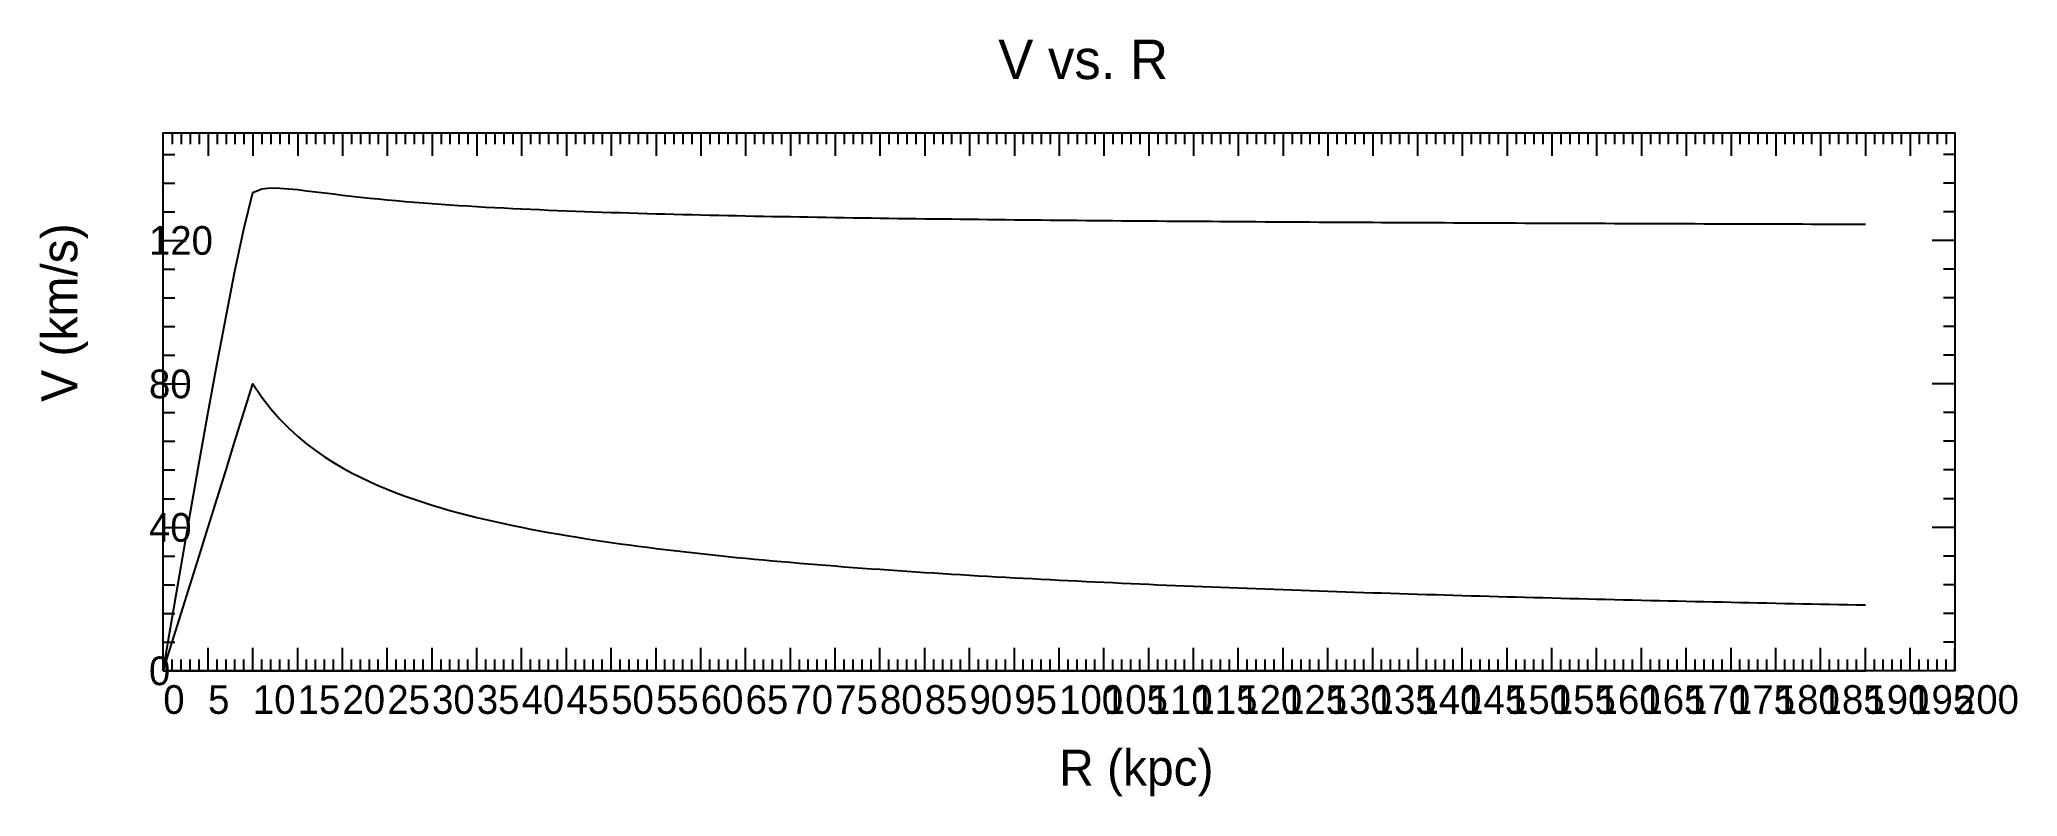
# Model space of a CAD drawing. Extents: x -35 to 517, y -35 to 176.
import ezdxf

# ---------------------------------------------------------------- set-up
doc = ezdxf.new("R2010")
doc.units = 0

msp = doc.modelspace()

# ---------------------------------------------------------------- linework, layer by layer
at = {"color": 0}
for p, q in [((2.5, 150), (2.5, 146.8)), ((5, 150), (5, 146.8)), ((7.5, 150), (7.5, 146.8)), ((10, 150), (10, 146.8)), ((12.5, 150), (12.5, 143.6)), ((15, 150), (15, 146.8)), ((17.5, 150), (17.5, 146.8)), ((20, 150), (20, 146.8)), ((22.5, 150), (22.5, 146.8)), ((25, 150), (25, 143.6)), ((27.5, 150), (27.5, 146.8)), ((30, 150), (30, 146.8)), ((32.5, 150), (32.5, 146.8)), ((35, 150), (35, 146.8)), ((37.5, 150), (37.5, 143.6)), ((40, 150), (40, 146.8)), ((42.5, 150), (42.5, 146.8)), ((45, 150), (45, 146.8)), ((47.5, 150), (47.5, 146.8)), ((50, 150), (50, 143.6)), ((52.5, 150), (52.5, 146.8)), ((55, 150), (55, 146.8)), ((57.5, 150), (57.5, 146.8)), ((60, 150), (60, 146.8)), ((62.5, 150), (62.5, 143.6)), ((65, 150), (65, 146.8)), ((67.5, 150), (67.5, 146.8)), ((70, 150), (70, 146.8)), ((72.5, 150), (72.5, 146.8)), ((75, 150), (75, 143.6)), ((77.5, 150), (77.5, 146.8)), ((80, 150), (80, 146.8)), ((82.5, 150), (82.5, 146.8)), ((85, 150), (85, 146.8)), ((87.5, 150), (87.5, 143.6)), ((90, 150), (90, 146.8)), ((92.5, 150), (92.5, 146.8)), ((95, 150), (95, 146.8)), ((97.5, 150), (97.5, 146.8)), ((100, 150), (100, 143.6)), ((102.5, 150), (102.5, 146.8)), ((105, 150), (105, 146.8)), ((107.5, 150), (107.5, 146.8)), ((110, 150), (110, 146.8)), ((112.5, 150), (112.5, 143.6)), ((115, 150), (115, 146.8)), ((117.5, 150), (117.5, 146.8)), ((120, 150), (120, 146.8)), ((122.5, 150), (122.5, 146.8)), ((125, 150), (125, 143.6)), ((127.5, 150), (127.5, 146.8)), ((130, 150), (130, 146.8)), ((132.5, 150), (132.5, 146.8)), ((135, 150), (135, 146.8)), ((137.5, 150), (137.5, 143.6)), ((140, 150), (140, 146.8)), ((142.5, 150), (142.5, 146.8)), ((145, 150), (145, 146.8)), ((147.5, 150), (147.5, 146.8)), ((150, 150), (150, 143.6)), ((152.5, 150), (152.5, 146.8)), ((155, 150), (155, 146.8)), ((157.5, 150), (157.5, 146.8)), ((160, 150), (160, 146.8)), ((162.5, 150), (162.5, 143.6)), ((165, 150), (165, 146.8)), ((167.5, 150), (167.5, 146.8)), ((170, 150), (170, 146.8)), ((172.5, 150), (172.5, 146.8)), ((175, 150), (175, 143.6)), ((177.5, 150), (177.5, 146.8)), ((180, 150), (180, 146.8)), ((182.5, 150), (182.5, 146.8)), ((185, 150), (185, 146.8)), ((187.5, 150), (187.5, 143.6)), ((190, 150), (190, 146.8)), ((192.5, 150), (192.5, 146.8)), ((195, 150), (195, 146.8)), ((197.5, 150), (197.5, 146.8)), ((200, 150), (200, 143.6)), ((202.5, 150), (202.5, 146.8)), ((205, 150), (205, 146.8)), ((207.5, 150), (207.5, 146.8)), ((210, 150), (210, 146.8)), ((212.5, 150), (212.5, 143.6)), ((215, 150), (215, 146.8)), ((217.5, 150), (217.5, 146.8)), ((220, 150), (220, 146.8)), ((222.5, 150), (222.5, 146.8)), ((225, 150), (225, 143.6)), ((227.5, 150), (227.5, 146.8)), ((230, 150), (230, 146.8)), ((232.5, 150), (232.5, 146.8)), ((235, 150), (235, 146.8)), ((237.5, 150), (237.5, 143.6)), ((240, 150), (240, 146.8)), ((242.5, 150), (242.5, 146.8)), ((245, 150), (245, 146.8)), ((247.5, 150), (247.5, 146.8)), ((250, 150), (250, 143.6)), ((252.5, 150), (252.5, 146.8)), ((255, 150), (255, 146.8)), ((257.5, 150), (257.5, 146.8)), ((260, 150), (260, 146.8)), ((262.5, 150), (262.5, 143.6)), ((265, 150), (265, 146.8)), ((267.5, 150), (267.5, 146.8)), ((270, 150), (270, 146.8)), ((272.5, 150), (272.5, 146.8)), ((275, 150), (275, 143.6)), ((277.5, 150), (277.5, 146.8)), ((280, 150), (280, 146.8)), ((282.5, 150), (282.5, 146.8)), ((285, 150), (285, 146.8)), ((287.5, 150), (287.5, 143.6)), ((290, 150), (290, 146.8)), ((292.5, 150), (292.5, 146.8)), ((295, 150), (295, 146.8)), ((297.5, 150), (297.5, 146.8)), ((300, 150), (300, 143.6)), ((302.5, 150), (302.5, 146.8)), ((305, 150), (305, 146.8)), ((307.5, 150), (307.5, 146.8)), ((310, 150), (310, 146.8)), ((312.5, 150), (312.5, 143.6)), ((315, 150), (315, 146.8)), ((317.5, 150), (317.5, 146.8)), ((320, 150), (320, 146.8)), ((322.5, 150), (322.5, 146.8)), ((325, 150), (325, 143.6)), ((327.5, 150), (327.5, 146.8)), ((330, 150), (330, 146.8)), ((332.5, 150), (332.5, 146.8)), ((335, 150), (335, 146.8)), ((337.5, 150), (337.5, 143.6)), ((340, 150), (340, 146.8)), ((342.5, 150), (342.5, 146.8)), ((345, 150), (345, 146.8)), ((347.5, 150), (347.5, 146.8)), ((350, 150), (350, 143.6)), ((352.5, 150), (352.5, 146.8)), ((355, 150), (355, 146.8)), ((357.5, 150), (357.5, 146.8)), ((360, 150), (360, 146.8)), ((362.5, 150), (362.5, 143.6)), ((365, 150), (365, 146.8)), ((367.5, 150), (367.5, 146.8)), ((370, 150), (370, 146.8)), ((372.5, 150), (372.5, 146.8)), ((375, 150), (375, 143.6)), ((377.5, 150), (377.5, 146.8)), ((380, 150), (380, 146.8)), ((382.5, 150), (382.5, 146.8)), ((385, 150), (385, 146.8)), ((387.5, 150), (387.5, 143.6)), ((390, 150), (390, 146.8)), ((392.5, 150), (392.5, 146.8)), ((395, 150), (395, 146.8)), ((397.5, 150), (397.5, 146.8)), ((400, 150), (400, 143.6)), ((402.5, 150), (402.5, 146.8)), ((405, 150), (405, 146.8)), ((407.5, 150), (407.5, 146.8)), ((410, 150), (410, 146.8)), ((412.5, 150), (412.5, 143.6)), ((415, 150), (415, 146.8)), ((417.5, 150), (417.5, 146.8)), ((420, 150), (420, 146.8)), ((422.5, 150), (422.5, 146.8)), ((425, 150), (425, 143.6)), ((427.5, 150), (427.5, 146.8)), ((430, 150), (430, 146.8)), ((432.5, 150), (432.5, 146.8)), ((435, 150), (435, 146.8)), ((437.5, 150), (437.5, 143.6)), ((440, 150), (440, 146.8)), ((442.5, 150), (442.5, 146.8)), ((445, 150), (445, 146.8)), ((447.5, 150), (447.5, 146.8)), ((450, 150), (450, 143.6)), ((452.5, 150), (452.5, 146.8)), ((455, 150), (455, 146.8)), ((457.5, 150), (457.5, 146.8)), ((460, 150), (460, 146.8)), ((462.5, 150), (462.5, 143.6)), ((465, 150), (465, 146.8)), ((467.5, 150), (467.5, 146.8)), ((470, 150), (470, 146.8)), ((472.5, 150), (472.5, 146.8)), ((475, 150), (475, 143.6)), ((477.5, 150), (477.5, 146.8)), ((480, 150), (480, 146.8)), ((482.5, 150), (482.5, 146.8)), ((485, 150), (485, 146.8)), ((487.5, 150), (487.5, 143.6)), ((490, 150), (490, 146.8)), ((492.5, 150), (492.5, 146.8)), ((495, 150), (495, 146.8)), ((497.5, 150), (497.5, 146.8)), ((500, 150), (500, 143.6)), ((0, 144), (3.2, 144)), ((500, 144), (496.8, 144)), ((0, 136), (3.2, 136)), ((500, 136), (496.8, 136)), ((0, 128), (3.2, 128)), ((500, 128), (496.8, 128)), ((0, 120), (6.4, 120)), ((500, 120), (493.6, 120)), ((0, 112), (3.2, 112)), ((500, 112), (496.8, 112)), ((0, 104), (3.2, 104)), ((500, 104), (496.8, 104)), ((0, 96), (3.2, 96)), ((500, 96), (496.8, 96)), ((0, 88), (3.2, 88)), ((500, 88), (496.8, 88)), ((0, 80), (6.4, 80)), ((500, 80), (493.6, 80)), ((0, 72), (3.2, 72)), ((500, 72), (496.8, 72)), ((0, 64), (3.2, 64)), ((500, 64), (496.8, 64)), ((0, 56), (3.2, 56)), ((500, 56), (496.8, 56)), ((0, 48), (3.2, 48)), ((500, 48), (496.8, 48)), ((0, 40), (6.4, 40)), ((500, 40), (493.6, 40)), ((0, 32), (3.2, 32)), ((500, 32), (496.8, 32)), ((0, 24), (3.2, 24)), ((500, 24), (496.8, 24)), ((0, 16), (3.2, 16)), ((500, 16), (496.8, 16)), ((0, 8), (3.2, 8)), ((12.5, 0), (12.5, 6.4)), ((25, 0), (25, 6.4)), ((37.5, 0), (37.5, 6.4)), ((50, 0), (50, 6.4)), ((62.5, 0), (62.5, 6.4)), ((75, 0), (75, 6.4)), ((87.5, 0), (87.5, 6.4)), ((100, 0), (100, 6.4)), ((112.5, 0), (112.5, 6.4)), ((125, 0), (125, 6.4)), ((137.5, 0), (137.5, 6.4)), ((150, 0), (150, 6.4)), ((162.5, 0), (162.5, 6.4)), ((175, 0), (175, 6.4)), ((187.5, 0), (187.5, 6.4)), ((200, 0), (200, 6.4)), ((212.5, 0), (212.5, 6.4)), ((225, 0), (225, 6.4)), ((237.5, 0), (237.5, 6.4)), ((250, 0), (250, 6.4)), ((262.5, 0), (262.5, 6.4)), ((275, 0), (275, 6.4)), ((287.5, 0), (287.5, 6.4)), ((300, 0), (300, 6.4)), ((312.5, 0), (312.5, 6.4)), ((325, 0), (325, 6.4)), ((337.5, 0), (337.5, 6.4)), ((350, 0), (350, 6.4)), ((362.5, 0), (362.5, 6.4)), ((375, 0), (375, 6.4)), ((387.5, 0), (387.5, 6.4)), ((400, 0), (400, 6.4)), ((412.5, 0), (412.5, 6.4)), ((425, 0), (425, 6.4)), ((437.5, 0), (437.5, 6.4)), ((450, 0), (450, 6.4)), ((462.5, 0), (462.5, 6.4)), ((475, 0), (475, 6.4)), ((487.5, 0), (487.5, 6.4)), ((500, 8), (496.8, 8)), ((500, 0), (500, 6.4)), ((2.5, 0), (2.5, 3.2)), ((5, 0), (5, 3.2)), ((7.5, 0), (7.5, 3.2)), ((10, 0), (10, 3.2)), ((15, 0), (15, 3.2)), ((17.5, 0), (17.5, 3.2)), ((20, 0), (20, 3.2)), ((22.5, 0), (22.5, 3.2)), ((27.5, 0), (27.5, 3.2)), ((30, 0), (30, 3.2)), ((32.5, 0), (32.5, 3.2)), ((35, 0), (35, 3.2)), ((40, 0), (40, 3.2)), ((42.5, 0), (42.5, 3.2)), ((45, 0), (45, 3.2)), ((47.5, 0), (47.5, 3.2)), ((52.5, 0), (52.5, 3.2)), ((55, 0), (55, 3.2)), ((57.5, 0), (57.5, 3.2)), ((60, 0), (60, 3.2)), ((65, 0), (65, 3.2)), ((67.5, 0), (67.5, 3.2)), ((70, 0), (70, 3.2)), ((72.5, 0), (72.5, 3.2)), ((77.5, 0), (77.5, 3.2)), ((80, 0), (80, 3.2)), ((82.5, 0), (82.5, 3.2)), ((85, 0), (85, 3.2)), ((90, 0), (90, 3.2)), ((92.5, 0), (92.5, 3.2)), ((95, 0), (95, 3.2)), ((97.5, 0), (97.5, 3.2)), ((102.5, 0), (102.5, 3.2)), ((105, 0), (105, 3.2)), ((107.5, 0), (107.5, 3.2)), ((110, 0), (110, 3.2)), ((115, 0), (115, 3.2)), ((117.5, 0), (117.5, 3.2)), ((120, 0), (120, 3.2)), ((122.5, 0), (122.5, 3.2)), ((127.5, 0), (127.5, 3.2)), ((130, 0), (130, 3.2)), ((132.5, 0), (132.5, 3.2)), ((135, 0), (135, 3.2)), ((140, 0), (140, 3.2)), ((142.5, 0), (142.5, 3.2)), ((145, 0), (145, 3.2)), ((147.5, 0), (147.5, 3.2)), ((152.5, 0), (152.5, 3.2)), ((155, 0), (155, 3.2)), ((157.5, 0), (157.5, 3.2)), ((160, 0), (160, 3.2)), ((165, 0), (165, 3.2)), ((167.5, 0), (167.5, 3.2)), ((170, 0), (170, 3.2)), ((172.5, 0), (172.5, 3.2)), ((177.5, 0), (177.5, 3.2)), ((180, 0), (180, 3.2)), ((182.5, 0), (182.5, 3.2)), ((185, 0), (185, 3.2)), ((190, 0), (190, 3.2)), ((192.5, 0), (192.5, 3.2)), ((195, 0), (195, 3.2)), ((197.5, 0), (197.5, 3.2)), ((202.5, 0), (202.5, 3.2)), ((205, 0), (205, 3.2)), ((207.5, 0), (207.5, 3.2)), ((210, 0), (210, 3.2)), ((215, 0), (215, 3.2)), ((217.5, 0), (217.5, 3.2)), ((220, 0), (220, 3.2)), ((222.5, 0), (222.5, 3.2)), ((227.5, 0), (227.5, 3.2)), ((230, 0), (230, 3.2)), ((232.5, 0), (232.5, 3.2)), ((235, 0), (235, 3.2)), ((240, 0), (240, 3.2)), ((242.5, 0), (242.5, 3.2)), ((245, 0), (245, 3.2)), ((247.5, 0), (247.5, 3.2)), ((252.5, 0), (252.5, 3.2)), ((255, 0), (255, 3.2)), ((257.5, 0), (257.5, 3.2)), ((260, 0), (260, 3.2)), ((265, 0), (265, 3.2)), ((267.5, 0), (267.5, 3.2)), ((270, 0), (270, 3.2)), ((272.5, 0), (272.5, 3.2)), ((277.5, 0), (277.5, 3.2)), ((280, 0), (280, 3.2)), ((282.5, 0), (282.5, 3.2)), ((285, 0), (285, 3.2)), ((290, 0), (290, 3.2)), ((292.5, 0), (292.5, 3.2)), ((295, 0), (295, 3.2)), ((297.5, 0), (297.5, 3.2)), ((302.5, 0), (302.5, 3.2)), ((305, 0), (305, 3.2)), ((307.5, 0), (307.5, 3.2)), ((310, 0), (310, 3.2)), ((315, 0), (315, 3.2)), ((317.5, 0), (317.5, 3.2)), ((320, 0), (320, 3.2)), ((322.5, 0), (322.5, 3.2)), ((327.5, 0), (327.5, 3.2)), ((330, 0), (330, 3.2)), ((332.5, 0), (332.5, 3.2)), ((335, 0), (335, 3.2)), ((340, 0), (340, 3.2)), ((342.5, 0), (342.5, 3.2)), ((345, 0), (345, 3.2)), ((347.5, 0), (347.5, 3.2)), ((352.5, 0), (352.5, 3.2)), ((355, 0), (355, 3.2)), ((357.5, 0), (357.5, 3.2)), ((360, 0), (360, 3.2)), ((365, 0), (365, 3.2)), ((367.5, 0), (367.5, 3.2)), ((370, 0), (370, 3.2)), ((372.5, 0), (372.5, 3.2)), ((377.5, 0), (377.5, 3.2)), ((380, 0), (380, 3.2)), ((382.5, 0), (382.5, 3.2)), ((385, 0), (385, 3.2)), ((390, 0), (390, 3.2)), ((392.5, 0), (392.5, 3.2)), ((395, 0), (395, 3.2)), ((397.5, 0), (397.5, 3.2)), ((402.5, 0), (402.5, 3.2)), ((405, 0), (405, 3.2)), ((407.5, 0), (407.5, 3.2)), ((410, 0), (410, 3.2)), ((415, 0), (415, 3.2)), ((417.5, 0), (417.5, 3.2)), ((420, 0), (420, 3.2)), ((422.5, 0), (422.5, 3.2)), ((427.5, 0), (427.5, 3.2)), ((430, 0), (430, 3.2)), ((432.5, 0), (432.5, 3.2)), ((435, 0), (435, 3.2)), ((440, 0), (440, 3.2)), ((442.5, 0), (442.5, 3.2)), ((445, 0), (445, 3.2)), ((447.5, 0), (447.5, 3.2)), ((452.5, 0), (452.5, 3.2)), ((455, 0), (455, 3.2)), ((457.5, 0), (457.5, 3.2)), ((460, 0), (460, 3.2)), ((465, 0), (465, 3.2)), ((467.5, 0), (467.5, 3.2)), ((470, 0), (470, 3.2)), ((472.5, 0), (472.5, 3.2)), ((477.5, 0), (477.5, 3.2)), ((480, 0), (480, 3.2)), ((482.5, 0), (482.5, 3.2)), ((485, 0), (485, 3.2)), ((490, 0), (490, 3.2)), ((492.5, 0), (492.5, 3.2)), ((495, 0), (495, 3.2)), ((497.5, 0), (497.5, 3.2))]:
    msp.add_line(p, q, dxfattribs=at)
msp.add_lwpolyline([(0, 0), (0, 150), (500, 150), (500, 0)], close=True, dxfattribs=at)
at = {"color": 3}
msp.add_lwpolyline([(0, 0), (2.5, 14.68), (5, 29.3), (7.5, 43.79), (10, 58.09), (12.5, 72.1), (15, 85.75), (17.5, 98.92), (20, 111.45), (22.5, 123.11), (25, 133.39), (27.5, 134.38), (30, 134.64), (32.5, 134.61), (35, 134.42), (37.5, 134.17), (40, 133.87), (42.5, 133.57), (45, 133.25), (47.5, 132.95), (50, 132.65), (52.5, 132.36), (55, 132.08), (57.5, 131.82), (60, 131.57), (62.5, 131.32), (65, 131.1), (67.5, 130.88), (70, 130.67), (72.5, 130.47), (75, 130.28), (77.5, 130.1), (80, 129.93), (82.5, 129.77), (85, 129.61), (87.5, 129.46), (90, 129.32), (92.5, 129.18), (95, 129.05), (97.5, 128.93), (100, 128.81), (102.5, 128.69), (105, 128.58), (107.5, 128.47), (110, 128.37), (112.5, 128.27), (115, 128.18), (117.5, 128.09), (120, 128), (122.5, 127.91), (125, 127.83), (127.5, 127.75), (130, 127.67), (132.5, 127.6), (135, 127.53), (137.5, 127.46), (140, 127.39), (142.5, 127.32), (145, 127.26), (147.5, 127.2), (150, 127.14), (152.5, 127.08), (155, 127.02), (157.5, 126.97), (160, 126.92), (162.5, 126.86), (165, 126.81), (167.5, 126.77), (170, 126.72), (172.5, 126.67), (175, 126.63), (177.5, 126.58), (180, 126.54), (182.5, 126.5), (185, 126.46), (187.5, 126.42), (190, 126.38), (192.5, 126.34), (195, 126.3), (197.5, 126.27), (200, 126.23), (202.5, 126.2), (205, 126.16), (207.5, 126.13), (210, 126.1), (212.5, 126.07), (215, 126.04), (217.5, 126), (220, 125.98), (222.5, 125.95), (225, 125.92), (227.5, 125.89), (230, 125.86), (232.5, 125.84), (235, 125.81), (237.5, 125.78), (240, 125.76), (242.5, 125.73), (245, 125.71), (247.5, 125.69), (250, 125.66), (252.5, 125.64), (255, 125.62), (257.5, 125.6), (260, 125.57), (262.5, 125.55), (265, 125.53), (267.5, 125.51), (270, 125.49), (272.5, 125.47), (275, 125.45), (277.5, 125.43), (280, 125.41), (282.5, 125.4), (285, 125.38), (287.5, 125.36), (290, 125.34), (292.5, 125.33), (295, 125.31), (297.5, 125.29), (300, 125.28), (302.5, 125.26), (305, 125.24), (307.5, 125.23), (310, 125.21), (312.5, 125.2), (315, 125.18), (317.5, 125.17), (320, 125.15), (322.5, 125.14), (325, 125.12), (327.5, 125.11), (330, 125.1), (332.5, 125.08), (335, 125.07), (337.5, 125.06), (340, 125.04), (342.5, 125.03), (345, 125.02), (347.5, 125), (350, 124.99), (352.5, 124.98), (355, 124.97), (357.5, 124.96), (360, 124.95), (362.5, 124.93), (365, 124.92), (367.5, 124.91), (370, 124.9), (372.5, 124.89), (375, 124.88), (377.5, 124.87), (380, 124.86), (382.5, 124.85), (385, 124.84), (387.5, 124.83), (390, 124.82), (392.5, 124.81), (395, 124.8), (397.5, 124.79), (400, 124.78), (402.5, 124.77), (405, 124.76), (407.5, 124.75), (410, 124.74), (412.5, 124.73), (415, 124.72), (417.5, 124.71), (420, 124.71), (422.5, 124.7), (425, 124.69), (427.5, 124.68), (430, 124.67), (432.5, 124.66), (435, 124.66), (437.5, 124.65), (440, 124.64), (442.5, 124.63), (445, 124.63), (447.5, 124.62), (450, 124.61), (452.5, 124.6), (455, 124.59), (457.5, 124.59), (460, 124.58), (462.5, 124.57), (465, 124.57), (467.5, 124.56), (470, 124.55), (472.5, 124.55), (475, 124.54)], dxfattribs=at)
at = {"color": 4}
msp.add_lwpolyline([(0, 0), (2.5, 14.68), (5, 29.3), (7.5, 43.79), (10, 58.09), (12.5, 72.1), (15, 85.75), (17.5, 98.92), (20, 111.45), (22.5, 123.11), (25, 133.39), (27.5, 134.38), (30, 134.64), (32.5, 134.61), (35, 134.42), (37.5, 134.17), (40, 133.87), (42.5, 133.57), (45, 133.25), (47.5, 132.95), (50, 132.65), (52.5, 132.36), (55, 132.08), (57.5, 131.82), (60, 131.57), (62.5, 131.32), (65, 131.1), (67.5, 130.88), (70, 130.67), (72.5, 130.47), (75, 130.28), (77.5, 130.1), (80, 129.93), (82.5, 129.77), (85, 129.61), (87.5, 129.46), (90, 129.32), (92.5, 129.18), (95, 129.05), (97.5, 128.93), (100, 128.81), (102.5, 128.69), (105, 128.58), (107.5, 128.47), (110, 128.37), (112.5, 128.27), (115, 128.18), (117.5, 128.09), (120, 128), (122.5, 127.91), (125, 127.83), (127.5, 127.75), (130, 127.67), (132.5, 127.6), (135, 127.53), (137.5, 127.46), (140, 127.39), (142.5, 127.32), (145, 127.26), (147.5, 127.2), (150, 127.14), (152.5, 127.08), (155, 127.02), (157.5, 126.97), (160, 126.92), (162.5, 126.86), (165, 126.81), (167.5, 126.77), (170, 126.72), (172.5, 126.67), (175, 126.63), (177.5, 126.58), (180, 126.54), (182.5, 126.5), (185, 126.46), (187.5, 126.42), (190, 126.38), (192.5, 126.34), (195, 126.3), (197.5, 126.27), (200, 126.23), (202.5, 126.2), (205, 126.16), (207.5, 126.13), (210, 126.1), (212.5, 126.07), (215, 126.04), (217.5, 126), (220, 125.98), (222.5, 125.95), (225, 125.92), (227.5, 125.89), (230, 125.86), (232.5, 125.84), (235, 125.81), (237.5, 125.78), (240, 125.76), (242.5, 125.73), (245, 125.71), (247.5, 125.69), (250, 125.66), (252.5, 125.64), (255, 125.62), (257.5, 125.6), (260, 125.57), (262.5, 125.55), (265, 125.53), (267.5, 125.51), (270, 125.49), (272.5, 125.47), (275, 125.45), (277.5, 125.43), (280, 125.41), (282.5, 125.4), (285, 125.38), (287.5, 125.36), (290, 125.34), (292.5, 125.33), (295, 125.31), (297.5, 125.29), (300, 125.28), (302.5, 125.26), (305, 125.24), (307.5, 125.23), (310, 125.21), (312.5, 125.2), (315, 125.18), (317.5, 125.17), (320, 125.15), (322.5, 125.14), (325, 125.12), (327.5, 125.11), (330, 125.1), (332.5, 125.08), (335, 125.07), (337.5, 125.06), (340, 125.04), (342.5, 125.03), (345, 125.02), (347.5, 125), (350, 124.99), (352.5, 124.98), (355, 124.97), (357.5, 124.96), (360, 124.95), (362.5, 124.93), (365, 124.92), (367.5, 124.91), (370, 124.9), (372.5, 124.89), (375, 124.88), (377.5, 124.87), (380, 124.86), (382.5, 124.85), (385, 124.84), (387.5, 124.83), (390, 124.82), (392.5, 124.81), (395, 124.8), (397.5, 124.79), (400, 124.78), (402.5, 124.77), (405, 124.76), (407.5, 124.75), (410, 124.74), (412.5, 124.73), (415, 124.72), (417.5, 124.71), (420, 124.71), (422.5, 124.7), (425, 124.69), (427.5, 124.68), (430, 124.67), (432.5, 124.66), (435, 124.66), (437.5, 124.65), (440, 124.64), (442.5, 124.63), (445, 124.63), (447.5, 124.62), (450, 124.61), (452.5, 124.6), (455, 124.59), (457.5, 124.59), (460, 124.58), (462.5, 124.57), (465, 124.57), (467.5, 124.56), (470, 124.55), (472.5, 124.55), (475, 124.54)], dxfattribs=at)
msp.add_lwpolyline([(0, 0), (2.5, 14.68), (5, 29.3), (7.5, 43.79), (10, 58.09), (12.5, 72.1), (15, 85.75), (17.5, 98.92), (20, 111.45), (22.5, 123.11), (25, 133.39), (27.5, 134.38), (30, 134.64), (32.5, 134.61), (35, 134.42), (37.5, 134.17), (40, 133.87), (42.5, 133.57), (45, 133.25), (47.5, 132.95), (50, 132.65), (52.5, 132.36), (55, 132.08), (57.5, 131.82), (60, 131.57), (62.5, 131.32), (65, 131.1), (67.5, 130.88), (70, 130.67), (72.5, 130.47), (75, 130.28), (77.5, 130.1), (80, 129.93), (82.5, 129.77), (85, 129.61), (87.5, 129.46), (90, 129.32), (92.5, 129.18), (95, 129.05), (97.5, 128.93), (100, 128.81), (102.5, 128.69), (105, 128.58), (107.5, 128.47), (110, 128.37), (112.5, 128.27), (115, 128.18), (117.5, 128.09), (120, 128), (122.5, 127.91), (125, 127.83), (127.5, 127.75), (130, 127.67), (132.5, 127.6), (135, 127.53), (137.5, 127.46), (140, 127.39), (142.5, 127.32), (145, 127.26), (147.5, 127.2), (150, 127.14), (152.5, 127.08), (155, 127.02), (157.5, 126.97), (160, 126.92), (162.5, 126.86), (165, 126.81), (167.5, 126.77), (170, 126.72), (172.5, 126.67), (175, 126.63), (177.5, 126.58), (180, 126.54), (182.5, 126.5), (185, 126.46), (187.5, 126.42), (190, 126.38), (192.5, 126.34), (195, 126.3), (197.5, 126.27), (200, 126.23), (202.5, 126.2), (205, 126.16), (207.5, 126.13), (210, 126.1), (212.5, 126.07), (215, 126.04), (217.5, 126), (220, 125.98), (222.5, 125.95), (225, 125.92), (227.5, 125.89), (230, 125.86), (232.5, 125.84), (235, 125.81), (237.5, 125.78), (240, 125.76), (242.5, 125.73), (245, 125.71), (247.5, 125.69), (250, 125.66), (252.5, 125.64), (255, 125.62), (257.5, 125.6), (260, 125.57), (262.5, 125.55), (265, 125.53), (267.5, 125.51), (270, 125.49), (272.5, 125.47), (275, 125.45), (277.5, 125.43), (280, 125.41), (282.5, 125.4), (285, 125.38), (287.5, 125.36), (290, 125.34), (292.5, 125.33), (295, 125.31), (297.5, 125.29), (300, 125.28), (302.5, 125.26), (305, 125.24), (307.5, 125.23), (310, 125.21), (312.5, 125.2), (315, 125.18), (317.5, 125.17), (320, 125.15), (322.5, 125.14), (325, 125.12), (327.5, 125.11), (330, 125.1), (332.5, 125.08), (335, 125.07), (337.5, 125.06), (340, 125.04), (342.5, 125.03), (345, 125.02), (347.5, 125), (350, 124.99), (352.5, 124.98), (355, 124.97), (357.5, 124.96), (360, 124.95), (362.5, 124.93), (365, 124.92), (367.5, 124.91), (370, 124.9), (372.5, 124.89), (375, 124.88), (377.5, 124.87), (380, 124.86), (382.5, 124.85), (385, 124.84), (387.5, 124.83), (390, 124.82), (392.5, 124.81), (395, 124.8), (397.5, 124.79), (400, 124.78), (402.5, 124.77), (405, 124.76), (407.5, 124.75), (410, 124.74), (412.5, 124.73), (415, 124.72), (417.5, 124.71), (420, 124.71), (422.5, 124.7), (425, 124.69), (427.5, 124.68), (430, 124.67), (432.5, 124.66), (435, 124.66), (437.5, 124.65), (440, 124.64), (442.5, 124.63), (445, 124.63), (447.5, 124.62), (450, 124.61), (452.5, 124.6), (455, 124.59), (457.5, 124.59), (460, 124.58), (462.5, 124.57), (465, 124.57), (467.5, 124.56), (470, 124.55), (472.5, 124.55), (475, 124.54)], dxfattribs=at)
at = {"color": 2}
msp.add_lwpolyline([(0, 0), (2.5, 8), (5, 16), (7.5, 24.01), (10, 32.01), (12.5, 40.01), (15, 48.02), (17.5, 56.02), (20, 64.02), (22.5, 72.03), (25, 80.03), (27.5, 76.32), (30, 73.07), (32.5, 70.2), (35, 67.65), (37.5, 65.35), (40, 63.28), (42.5, 61.39), (45, 59.66), (47.5, 58.07), (50, 56.6), (52.5, 55.23), (55, 53.96), (57.5, 52.78), (60, 51.67), (62.5, 50.62), (65, 49.64), (67.5, 48.71), (70, 47.83), (72.5, 47), (75, 46.21), (77.5, 45.46), (80, 44.74), (82.5, 44.06), (85, 43.41), (87.5, 42.78), (90, 42.18), (92.5, 41.61), (95, 41.06), (97.5, 40.53), (100, 40.02), (102.5, 39.53), (105, 39.06), (107.5, 38.6), (110, 38.16), (112.5, 37.73), (115, 37.32), (117.5, 36.92), (120, 36.53), (122.5, 36.16), (125, 35.79), (127.5, 35.44), (130, 35.1), (132.5, 34.77), (135, 34.44), (137.5, 34.13), (140, 33.82), (142.5, 33.52), (145, 33.23), (147.5, 32.95), (150, 32.68), (152.5, 32.41), (155, 32.14), (157.5, 31.89), (160, 31.64), (162.5, 31.39), (165, 31.16), (167.5, 30.92), (170, 30.69), (172.5, 30.47), (175, 30.25), (177.5, 30.04), (180, 29.83), (182.5, 29.62), (185, 29.42), (187.5, 29.23), (190, 29.03), (192.5, 28.84), (195, 28.66), (197.5, 28.48), (200, 28.3), (202.5, 28.12), (205, 27.95), (207.5, 27.78), (210, 27.62), (212.5, 27.45), (215, 27.29), (217.5, 27.14), (220, 26.98), (222.5, 26.83), (225, 26.68), (227.5, 26.53), (230, 26.39), (232.5, 26.25), (235, 26.11), (237.5, 25.97), (240, 25.83), (242.5, 25.7), (245, 25.57), (247.5, 25.44), (250, 25.31), (252.5, 25.18), (255, 25.06), (257.5, 24.94), (260, 24.82), (262.5, 24.7), (265, 24.58), (267.5, 24.47), (270, 24.36), (272.5, 24.24), (275, 24.13), (277.5, 24.02), (280, 23.92), (282.5, 23.81), (285, 23.71), (287.5, 23.6), (290, 23.5), (292.5, 23.4), (295, 23.3), (297.5, 23.2), (300, 23.11), (302.5, 23.01), (305, 22.92), (307.5, 22.82), (310, 22.73), (312.5, 22.64), (315, 22.55), (317.5, 22.46), (320, 22.37), (322.5, 22.28), (325, 22.2), (327.5, 22.11), (330, 22.03), (332.5, 21.95), (335, 21.87), (337.5, 21.78), (340, 21.7), (342.5, 21.62), (345, 21.55), (347.5, 21.47), (350, 21.39), (352.5, 21.32), (355, 21.24), (357.5, 21.17), (360, 21.09), (362.5, 21.02), (365, 20.95), (367.5, 20.88), (370, 20.81), (372.5, 20.74), (375, 20.67), (377.5, 20.6), (380, 20.53), (382.5, 20.46), (385, 20.4), (387.5, 20.33), (390, 20.26), (392.5, 20.2), (395, 20.14), (397.5, 20.07), (400, 20.01), (402.5, 19.95), (405, 19.89), (407.5, 19.82), (410, 19.76), (412.5, 19.7), (415, 19.64), (417.5, 19.59), (420, 19.53), (422.5, 19.47), (425, 19.41), (427.5, 19.36), (430, 19.3), (432.5, 19.24), (435, 19.19), (437.5, 19.13), (440, 19.08), (442.5, 19.02), (445, 18.97), (447.5, 18.92), (450, 18.87), (452.5, 18.81), (455, 18.76), (457.5, 18.71), (460, 18.66), (462.5, 18.61), (465, 18.56), (467.5, 18.51), (470, 18.46), (472.5, 18.41), (475, 18.36)], dxfattribs=at)
msp.add_lwpolyline([(0, 0), (2.5, 8), (5, 16), (7.5, 24.01), (10, 32.01), (12.5, 40.01), (15, 48.02), (17.5, 56.02), (20, 64.02), (22.5, 72.03), (25, 80.03), (27.5, 76.32), (30, 73.07), (32.5, 70.2), (35, 67.65), (37.5, 65.35), (40, 63.28), (42.5, 61.39), (45, 59.66), (47.5, 58.07), (50, 56.6), (52.5, 55.23), (55, 53.96), (57.5, 52.78), (60, 51.67), (62.5, 50.62), (65, 49.64), (67.5, 48.71), (70, 47.83), (72.5, 47), (75, 46.21), (77.5, 45.46), (80, 44.74), (82.5, 44.06), (85, 43.41), (87.5, 42.78), (90, 42.18), (92.5, 41.61), (95, 41.06), (97.5, 40.53), (100, 40.02), (102.5, 39.53), (105, 39.06), (107.5, 38.6), (110, 38.16), (112.5, 37.73), (115, 37.32), (117.5, 36.92), (120, 36.53), (122.5, 36.16), (125, 35.79), (127.5, 35.44), (130, 35.1), (132.5, 34.77), (135, 34.44), (137.5, 34.13), (140, 33.82), (142.5, 33.52), (145, 33.23), (147.5, 32.95), (150, 32.68), (152.5, 32.41), (155, 32.14), (157.5, 31.89), (160, 31.64), (162.5, 31.39), (165, 31.16), (167.5, 30.92), (170, 30.69), (172.5, 30.47), (175, 30.25), (177.5, 30.04), (180, 29.83), (182.5, 29.62), (185, 29.42), (187.5, 29.23), (190, 29.03), (192.5, 28.84), (195, 28.66), (197.5, 28.48), (200, 28.3), (202.5, 28.12), (205, 27.95), (207.5, 27.78), (210, 27.62), (212.5, 27.45), (215, 27.29), (217.5, 27.14), (220, 26.98), (222.5, 26.83), (225, 26.68), (227.5, 26.53), (230, 26.39), (232.5, 26.25), (235, 26.11), (237.5, 25.97), (240, 25.83), (242.5, 25.7), (245, 25.57), (247.5, 25.44), (250, 25.31), (252.5, 25.18), (255, 25.06), (257.5, 24.94), (260, 24.82), (262.5, 24.7), (265, 24.58), (267.5, 24.47), (270, 24.36), (272.5, 24.24), (275, 24.13), (277.5, 24.02), (280, 23.92), (282.5, 23.81), (285, 23.71), (287.5, 23.6), (290, 23.5), (292.5, 23.4), (295, 23.3), (297.5, 23.2), (300, 23.11), (302.5, 23.01), (305, 22.92), (307.5, 22.82), (310, 22.73), (312.5, 22.64), (315, 22.55), (317.5, 22.46), (320, 22.37), (322.5, 22.28), (325, 22.2), (327.5, 22.11), (330, 22.03), (332.5, 21.95), (335, 21.87), (337.5, 21.78), (340, 21.7), (342.5, 21.62), (345, 21.55), (347.5, 21.47), (350, 21.39), (352.5, 21.32), (355, 21.24), (357.5, 21.17), (360, 21.09), (362.5, 21.02), (365, 20.95), (367.5, 20.88), (370, 20.81), (372.5, 20.74), (375, 20.67), (377.5, 20.6), (380, 20.53), (382.5, 20.46), (385, 20.4), (387.5, 20.33), (390, 20.26), (392.5, 20.2), (395, 20.14), (397.5, 20.07), (400, 20.01), (402.5, 19.95), (405, 19.89), (407.5, 19.82), (410, 19.76), (412.5, 19.7), (415, 19.64), (417.5, 19.59), (420, 19.53), (422.5, 19.47), (425, 19.41), (427.5, 19.36), (430, 19.3), (432.5, 19.24), (435, 19.19), (437.5, 19.13), (440, 19.08), (442.5, 19.02), (445, 18.97), (447.5, 18.92), (450, 18.87), (452.5, 18.81), (455, 18.76), (457.5, 18.71), (460, 18.66), (462.5, 18.61), (465, 18.56), (467.5, 18.51), (470, 18.46), (472.5, 18.41), (475, 18.36)], dxfattribs=at)
at = {"color": 0}
msp.add_lwpolyline([(0, 0), (2.5, 0), (5, 0), (7.5, 0), (10, 0), (12.5, 0), (15, 0), (17.5, 0), (20, 0), (22.5, 0), (25, 0), (27.5, 0), (30, 0), (32.5, 0), (35, 0), (37.5, 0), (40, 0), (42.5, 0), (45, 0), (47.5, 0), (50, 0), (52.5, 0), (55, 0), (57.5, 0), (60, 0), (62.5, 0), (65, 0), (67.5, 0), (70, 0), (72.5, 0), (75, 0), (77.5, 0), (80, 0), (82.5, 0), (85, 0), (87.5, 0), (90, 0), (92.5, 0), (95, 0), (97.5, 0), (100, 0), (102.5, 0), (105, 0), (107.5, 0), (110, 0), (112.5, 0), (115, 0), (117.5, 0), (120, 0), (122.5, 0), (125, 0), (127.5, 0), (130, 0), (132.5, 0), (135, 0), (137.5, 0), (140, 0), (142.5, 0), (145, 0), (147.5, 0), (150, 0), (152.5, 0), (155, 0), (157.5, 0), (160, 0), (162.5, 0), (165, 0), (167.5, 0), (170, 0), (172.5, 0), (175, 0), (177.5, 0), (180, 0), (182.5, 0), (185, 0), (187.5, 0), (190, 0), (192.5, 0), (195, 0), (197.5, 0), (200, 0), (202.5, 0), (205, 0), (207.5, 0), (210, 0), (212.5, 0), (215, 0), (217.5, 0), (220, 0), (222.5, 0), (225, 0), (227.5, 0), (230, 0), (232.5, 0), (235, 0), (237.5, 0), (240, 0), (242.5, 0), (245, 0), (247.5, 0), (250, 0), (252.5, 0), (255, 0), (257.5, 0), (260, 0), (262.5, 0), (265, 0), (267.5, 0), (270, 0), (272.5, 0), (275, 0), (277.5, 0), (280, 0), (282.5, 0), (285, 0), (287.5, 0), (290, 0), (292.5, 0), (295, 0), (297.5, 0), (300, 0), (302.5, 0), (305, 0), (307.5, 0), (310, 0), (312.5, 0), (315, 0), (317.5, 0), (320, 0), (322.5, 0), (325, 0), (327.5, 0), (330, 0), (332.5, 0), (335, 0), (337.5, 0), (340, 0), (342.5, 0), (345, 0), (347.5, 0), (350, 0), (352.5, 0), (355, 0), (357.5, 0), (360, 0), (362.5, 0), (365, 0), (367.5, 0), (370, 0), (372.5, 0), (375, 0), (377.5, 0), (380, 0), (382.5, 0), (385, 0), (387.5, 0), (390, 0), (392.5, 0), (395, 0), (397.5, 0), (400, 0), (402.5, 0), (405, 0), (407.5, 0), (410, 0), (412.5, 0), (415, 0), (417.5, 0), (420, 0), (422.5, 0), (425, 0), (427.5, 0), (430, 0), (432.5, 0), (435, 0), (437.5, 0), (440, 0), (442.5, 0), (445, 0), (447.5, 0), (450, 0), (452.5, 0), (455, 0), (457.5, 0), (460, 0), (462.5, 0), (465, 0), (467.5, 0), (470, 0), (472.5, 0), (475, 0)], dxfattribs=at)
at = {"color": 1}
msp.add_lwpolyline([(0, 0), (2.5, 0), (5, 0), (7.5, 0), (10, 0), (12.5, 0), (15, 0), (17.5, 0), (20, 0), (22.5, 0), (25, 0), (27.5, 0), (30, 0), (32.5, 0), (35, 0), (37.5, 0), (40, 0), (42.5, 0), (45, 0), (47.5, 0), (50, 0), (52.5, 0), (55, 0), (57.5, 0), (60, 0), (62.5, 0), (65, 0), (67.5, 0), (70, 0), (72.5, 0), (75, 0), (77.5, 0), (80, 0), (82.5, 0), (85, 0), (87.5, 0), (90, 0), (92.5, 0), (95, 0), (97.5, 0), (100, 0), (102.5, 0), (105, 0), (107.5, 0), (110, 0), (112.5, 0), (115, 0), (117.5, 0), (120, 0), (122.5, 0), (125, 0), (127.5, 0), (130, 0), (132.5, 0), (135, 0), (137.5, 0), (140, 0), (142.5, 0), (145, 0), (147.5, 0), (150, 0), (152.5, 0), (155, 0), (157.5, 0), (160, 0), (162.5, 0), (165, 0), (167.5, 0), (170, 0), (172.5, 0), (175, 0), (177.5, 0), (180, 0), (182.5, 0), (185, 0), (187.5, 0), (190, 0), (192.5, 0), (195, 0), (197.5, 0), (200, 0), (202.5, 0), (205, 0), (207.5, 0), (210, 0), (212.5, 0), (215, 0), (217.5, 0), (220, 0), (222.5, 0), (225, 0), (227.5, 0), (230, 0), (232.5, 0), (235, 0), (237.5, 0), (240, 0), (242.5, 0), (245, 0), (247.5, 0), (250, 0), (252.5, 0), (255, 0), (257.5, 0), (260, 0), (262.5, 0), (265, 0), (267.5, 0), (270, 0), (272.5, 0), (275, 0), (277.5, 0), (280, 0), (282.5, 0), (285, 0), (287.5, 0), (290, 0), (292.5, 0), (295, 0), (297.5, 0), (300, 0), (302.5, 0), (305, 0), (307.5, 0), (310, 0), (312.5, 0), (315, 0), (317.5, 0), (320, 0), (322.5, 0), (325, 0), (327.5, 0), (330, 0), (332.5, 0), (335, 0), (337.5, 0), (340, 0), (342.5, 0), (345, 0), (347.5, 0), (350, 0), (352.5, 0), (355, 0), (357.5, 0), (360, 0), (362.5, 0), (365, 0), (367.5, 0), (370, 0), (372.5, 0), (375, 0), (377.5, 0), (380, 0), (382.5, 0), (385, 0), (387.5, 0), (390, 0), (392.5, 0), (395, 0), (397.5, 0), (400, 0), (402.5, 0), (405, 0), (407.5, 0), (410, 0), (412.5, 0), (415, 0), (417.5, 0), (420, 0), (422.5, 0), (425, 0), (427.5, 0), (430, 0), (432.5, 0), (435, 0), (437.5, 0), (440, 0), (442.5, 0), (445, 0), (447.5, 0), (450, 0), (452.5, 0), (455, 0), (457.5, 0), (460, 0), (462.5, 0), (465, 0), (467.5, 0), (470, 0), (472.5, 0), (475, 0)], dxfattribs=at)

# ---------------------------------------------------------------- texts
at = {"color": 0}
for s, height, p in [('V vs. R', 11, (233, 165)), ('120', 8, (-4, 116)), ('80', 8, (-4, 76)), ('40', 8, (-4, 36)), ('0', 8, (-4, -4)), ('0', 8, (0, -12)), ('5', 8, (12.5, -12)), ('10', 8, (25, -12)), ('15', 8, (37.5, -12)), ('20', 8, (50, -12)), ('25', 8, (62.5, -12)), ('30', 8, (75, -12)), ('35', 8, (87.5, -12)), ('40', 8, (100, -12)), ('45', 8, (112.5, -12)), ('50', 8, (125, -12)), ('55', 8, (137.5, -12)), ('60', 8, (150, -12)), ('65', 8, (162.5, -12)), ('70', 8, (175, -12)), ('75', 8, (187.5, -12)), ('80', 8, (200, -12)), ('85', 8, (212.5, -12)), ('90', 8, (225, -12)), ('95', 8, (237.5, -12)), ('100', 8, (250, -12)), ('105', 8, (262.5, -12)), ('110', 8, (275, -12)), ('115', 8, (287.5, -12)), ('120', 8, (300, -12)), ('125', 8, (312.5, -12)), ('130', 8, (325, -12)), ('135', 8, (337.5, -12)), ('140', 8, (350, -12)), ('145', 8, (362.5, -12)), ('150', 8, (375, -12)), ('155', 8, (387.5, -12)), ('160', 8, (400, -12)), ('165', 8, (412.5, -12)), ('170', 8, (425, -12)), ('175', 8, (437.5, -12)), ('180', 8, (450, -12)), ('185', 8, (462.5, -12)), ('190', 8, (475, -12)), ('195', 8, (487.5, -12)), ('200', 8, (500, -12)), ('R (kpc)', 10, (250, -32))]:
    msp.add_text(s, height=height, dxfattribs=at).set_placement(p)
msp.add_text('V (km/s)', height=10, rotation=90, dxfattribs=at).set_placement((-24, 75))

doc.saveas('drawing.dxf')
